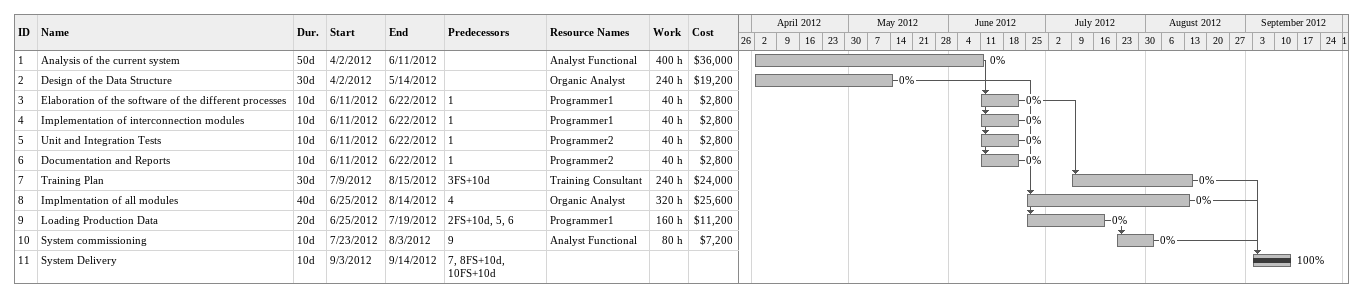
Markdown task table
| ID | Level | Task | Duration | Start | Finish | Predecessors | Resources | % complete | Work (h) | Cost ($) |
|---|---|---|---|---|---|---|---|---|---|---|
| 1 | 1 | Analysis of the current system | 50d | 2012-04-02 | 2012-06-11 |  | Analyst Functional | 0 | 400 | 36000 |
| 2 | 1 | Design of the Data Structure | 30d | 2012-04-02 | 2012-05-14 |  | Organic Analyst | 0 | 240 | 19200 |
| 3 | 1 | Elaboration of the software of the different processes | 10d | 2012-06-11 | 2012-06-22 | 1 | Programmer1 | 0 | 40 | 2800 |
| 4 | 1 | Implementation of interconnection modules | 10d | 2012-06-11 | 2012-06-22 | 1 | Programmer1 | 0 | 40 | 2800 |
| 5 | 1 | Unit and Integration Tests | 10d | 2012-06-11 | 2012-06-22 | 1 | Programmer2 | 0 | 40 | 2800 |
| 6 | 1 | Documentation and Reports | 10d | 2012-06-11 | 2012-06-22 | 1 | Programmer2 | 0 | 40 | 2800 |
| 7 | 1 | Training Plan | 30d | 2012-07-09 | 2012-08-15 | 3FS+10d | Training Consultant | 0 | 240 | 24000 |
| 8 | 1 | Implmentation of all modules | 40d | 2012-06-25 | 2012-08-14 | 4 | Organic Analyst | 0 | 320 | 25600 |
| 9 | 1 | Loading Production Data | 20d | 2012-06-25 | 2012-07-19 | 2FS+10d, 5, 6 | Programmer1 | 0 | 160 | 11200 |
| 10 | 1 | System commissioning | 10d | 2012-07-23 | 2012-08-03 | 9 | Analyst Functional | 0 | 80 | 7200 |
| 11 | 1 | System Delivery | 10d | 2012-09-03 | 2012-09-14 | 7, 8FS+10d, 10FS+10d |  | 100 |  |  |
